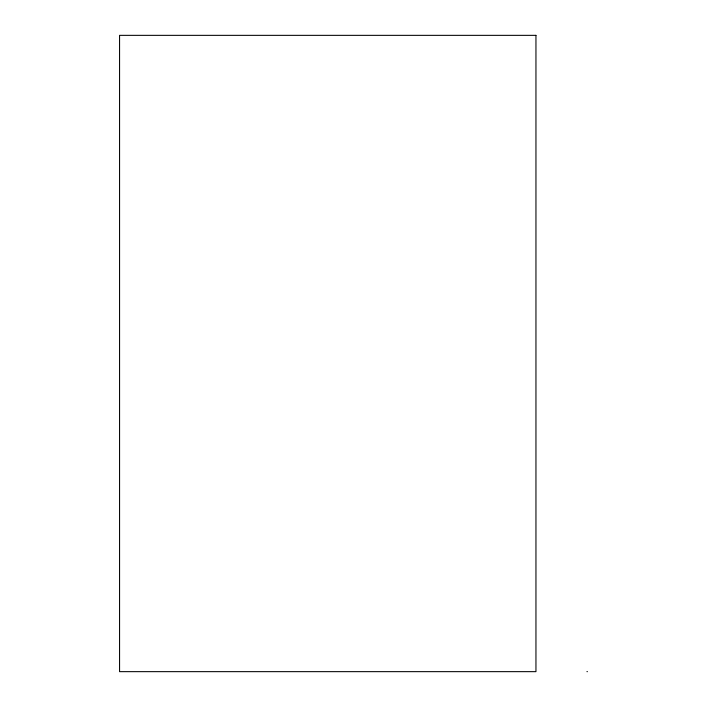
<?xml version="1.0" encoding="UTF-8"?>
<svg xmlns="http://www.w3.org/2000/svg" width="707" height="707" viewBox="0 0 707 707"><rect width="100%" height="100%" fill="white"/><g stroke="black" fill="none" stroke-linecap="round" stroke-linejoin="round"><path stroke-width="1.06" d="M586.925 671.65L587.437 671.65M535.95 35.35L119.563 35.35L119.563 671.65L535.95 671.65L535.95 35.35"/></g></svg>
